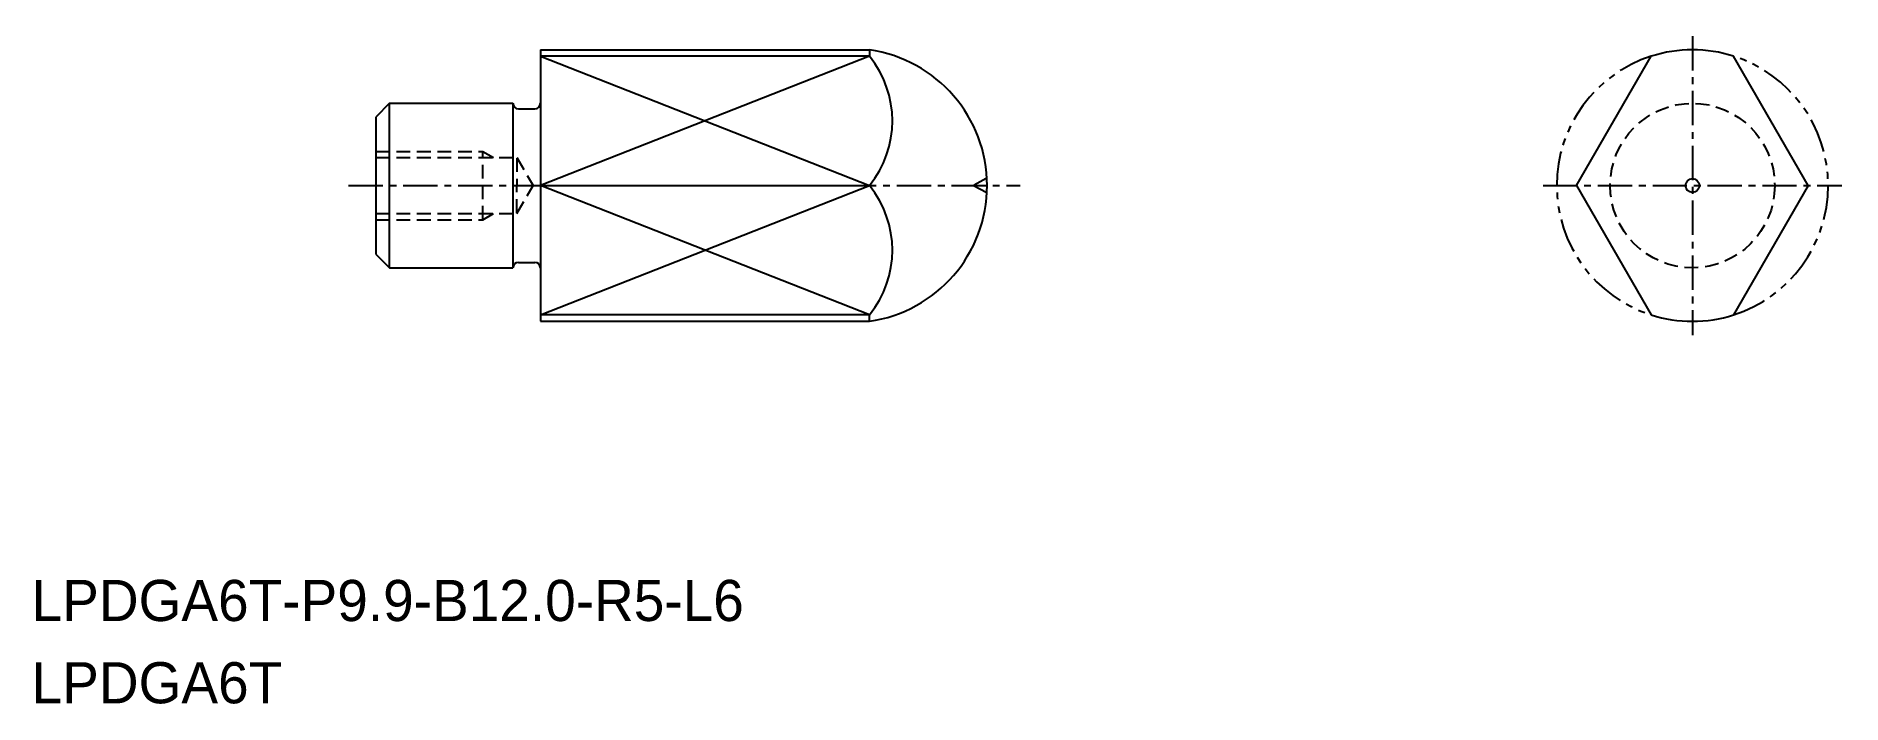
# Model space of a CAD drawing. Extents: x -1579 to -1513.1, y -397.6 to -373.2.
import ezdxf

# ---------------------------------------------------------------- set-up
doc = ezdxf.new("R2010")
doc.units = 0
for name, pattern in [('CENTER', [2, 1.25, -0.25, 0.25, -0.25]), ('DASHED', [0.75, 0.5, -0.25]), ('PHANTOM', [2.5, 1.25, -0.25, 0.25, -0.25, 0.25, -0.25])]:
    doc.linetypes.add(name, pattern=pattern)
doc.layers.get('0').update_dxf_attribs({"linetype": 'CONTINUOUS'})
doc.layers.add('CENTER', color=1, linetype='CENTER')

msp = doc.modelspace()

# ---------------------------------------------------------------- linework, layer by layer
at = {"color": 7, "linetype": 'CONTINUOUS'}
for p, q in [((-1560.597, -373.748), (-1560.597, -383.648)), ((-1560.597, -373.748), (-1548.597, -373.748)), ((-1522.801, -378.698), (-1520.078, -373.98)), ((-1514.354, -378.698), (-1517.078, -373.98)), ((-1566.097, -375.698), (-1566.597, -376.198)), ((-1566.097, -375.698), (-1561.597, -375.698)), ((-1566.097, -381.698), (-1566.097, -375.698)), ((-1561.597, -375.698), (-1561.597, -381.698)), ((-1561.397, -375.898), (-1560.797, -375.898)), ((-1566.597, -376.198), (-1566.597, -381.198)), ((-1566.597, -377.453), (-1566.597, -379.943)), ((-1560.597, -378.698), (-1548.597, -378.698)), ((-1522.801, -378.698), (-1520.078, -383.415)), ((-1514.354, -378.698), (-1517.078, -383.415)), ((-1566.597, -381.198), (-1566.097, -381.698)), ((-1566.097, -381.698), (-1561.597, -381.698)), ((-1561.397, -381.498), (-1560.797, -381.498)), ((-1560.597, -383.648), (-1548.597, -383.648))]:
    msp.add_line(p, q, dxfattribs=at)
at = {"color": 3, "linetype": 'CONTINUOUS'}
for p, q in [((-1560.597, -373.98), (-1548.597, -378.698)), ((-1548.597, -373.98), (-1560.597, -378.698)), ((-1548.597, -383.415), (-1560.597, -378.698)), ((-1560.597, -383.415), (-1548.597, -378.698))]:
    msp.add_line(p, q, dxfattribs=at)
at = {"linetype": 'CONTINUOUS'}
for p, q in [((-1548.597, -373.98), (-1560.597, -373.98)), ((-1548.929, -373.748), (-1548.597, -373.748)), ((-1548.597, -373.748), (-1548.597, -373.98)), ((-1548.597, -383.415), (-1560.597, -383.415)), ((-1548.597, -383.648), (-1548.597, -383.415)), ((-1548.597, -383.648), (-1548.597, -383.648))]:
    msp.add_line(p, q, dxfattribs=at)
at = {"color": 3, "linetype": 'DASHED'}
for p, q in [((-1566.597, -377.453), (-1562.697, -377.453)), ((-1566.597, -377.677), (-1561.452, -377.677)), ((-1562.697, -377.453), (-1562.309, -377.677)), ((-1562.697, -379.943), (-1562.697, -377.453)), ((-1561.452, -377.677), (-1560.863, -378.698)), ((-1561.452, -377.702), (-1561.452, -378.698)), ((-1544.332, -378.446), (-1544.813, -378.698)), ((-1561.452, -379.718), (-1560.863, -378.698)), ((-1561.452, -379.694), (-1561.452, -378.698)), ((-1544.332, -378.95), (-1544.813, -378.698)), ((-1566.597, -379.718), (-1561.452, -379.718)), ((-1566.597, -379.943), (-1562.697, -379.943)), ((-1562.697, -379.943), (-1562.309, -379.718))]:
    msp.add_line(p, q, dxfattribs=at)
msp.add_circle((-1518.578, -378.698), 3, dxfattribs=at)
at = {"linetype": 'CONTINUOUS'}
msp.add_circle((-1518.578, -378.698), 0.252, dxfattribs=at)
for centre, radius, start, end in [((-1549.303, -378.698), 5, 278.10961, 81.89039), ((-1551.489, -376.339), 3.731, 320.79425, 39.20575), ((-1518.578, -378.698), 4.95, 72.3603, 107.6397), ((-1551.489, -381.056), 3.731, 320.79425, 39.20575), ((-1518.578, -378.698), 4.95, 252.3603, 287.6397)]:
    msp.add_arc(centre, radius, start, end, dxfattribs=at)
at = {"color": 3, "linetype": 'PHANTOM'}
for start, end in [(107.6397, 252.3603), (287.6397, 72.3603)]:
    msp.add_arc((-1518.578, -378.698), 4.95, start, end, dxfattribs=at)
at = {"color": 7, "linetype": 'CONTINUOUS'}
for centre, start, end in [((-1561.397, -375.698), 180, 270), ((-1560.797, -375.698), 270, 0), ((-1561.397, -381.698), 90, 180), ((-1560.797, -381.698), 0, 90)]:
    msp.add_arc(centre, 0.2, start, end, dxfattribs=at)
at = {"layer": 'CENTER', "color": 1, "linetype": 'CENTER'}
for p, q in [((-1518.578, -373.248), (-1518.578, -384.148)), ((-1567.597, -378.698), (-1543.099, -378.698)), ((-1524.028, -378.698), (-1513.128, -378.698))]:
    msp.add_line(p, q, dxfattribs=at)

# ---------------------------------------------------------------- texts
for s, p in [('LPDGA6T-P9.9-B12.0-R5-L6 ', (-1579.152, -394.58)), ('LPDGA6T', (-1579.152, -397.58))]:
    msp.add_text(s, height=1.5).set_placement(p)

doc.saveas('drawing.dxf')
